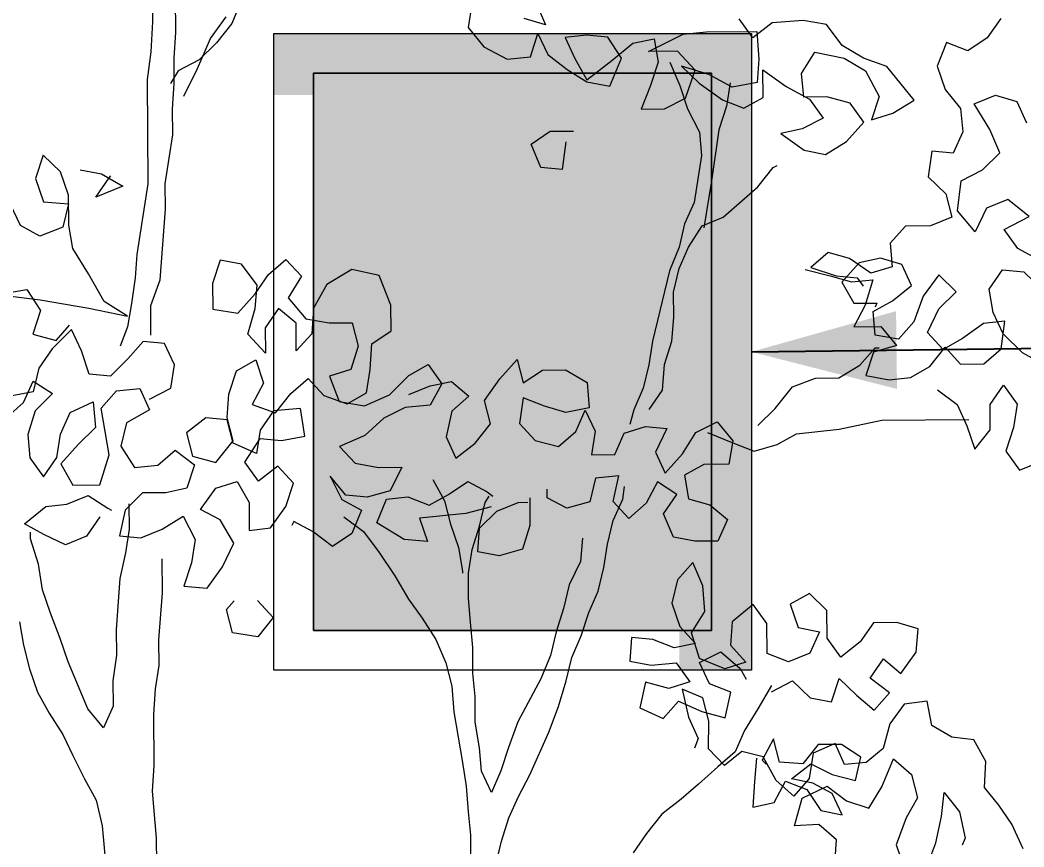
# Model space of a CAD drawing. Header units: millimetres. Extents: x 318905 to 439572, y -5133 to 105868.
# Drawn here: x 427316 to 428577, y 3988 to 5027 of the extents above; entities that cross this region are included whole.
import ezdxf

# ---------------------------------------------------------------- set-up
doc = ezdxf.new("R2010")
doc.units = ezdxf.units.MM
doc.header["$MEASUREMENT"] = 0
for name, color, linetype, lineweight in [('0_Stylo_No__98', 154, 'Continuous', 0), ('2D -  Dessin général_Stylo_No__1', 7, 'Continuous', 5), ('2D - Dessin général_Stylo_No__1', 7, 'Continuous', 5), ('INTI_Agencement_Stylo_No__101', 252, 'Continuous', 0), ('INTI_Etiquettes_Stylo_No__1', 7, 'Continuous', 5)]:
    doc.layers.add(name, color=color, linetype=linetype, lineweight=lineweight)
doc.layers.add('2D - Dessin général_Stylo_No__81', color=7, linetype='Continuous', lineweight=13, true_color=0x6a6a6a)
doc.styles.add('STYLE_GENERE_3', font='')
doc.styles.get('STYLE_GENERE_3').set_extended_font_data('Arial')
doc.dimstyles.new('STYLE_GENERE__1', dxfattribs={"dimtxt": 200, "dimasz": 142.5, "dimexe": 0.18, "dimexo": 500, "dimgap": 0.09, "dimtad": 0, "dimtih": 1, "dimtoh": 1, "dimlfac": 0.001, "dimzin": 0, "dimdsep": 46, "dimtxsty": 'STYLE_GENERE_3', "dimblk": 'ARROWHEAD_6', "dimblk1": 'ARROWHEAD_6', "dimblk2": 'ARROWHEAD_6', "dimcen": 0.09, "dimclrd": 154, "dimclre": 154, "dimclrt": 154, "dimazin": 0, "dimtfac": 1, "dimtdec": 4, "dimtmove": 0, "dimatfit": 3, "dimfxl": 0, "dimtolj": 1, "dimtzin": 0, "dimarcsym": 0})
doc.dimstyles.new('STYLE_GENERE__3', dxfattribs={"dimtxt": 0.18, "dimasz": 182.4, "dimexe": 0.18, "dimexo": 0.0625, "dimgap": 0.09, "dimtad": 0, "dimtih": 1, "dimtoh": 1, "dimdec": 4, "dimzin": 0, "dimdsep": 46, "dimcen": 0.09, "dimadec": 0, "dimazin": 0, "dimtfac": 1, "dimtdec": 4, "dimtmove": 0, "dimatfit": 3, "dimldrblk": 'ARROWHEAD_5', "dimfxl": 0, "dimtolj": 1, "dimtzin": 0, "dimarcsym": 0})

# ---------------------------------------------------------------- blocks, each defined once
blk = doc.blocks.new('arbre6[4]', base_point=(427385.8, -574.7))
at = {"layer": 'INTI_Agencement_Stylo_No__101', "linetype": 'Continuous'}
for p, q in [((427512, 5011.3), (427510, 5279)), ((427482.4, 5064.6), (427482.7, 5024.5)), ((427594.4, 5052.2), (427582.5, 5022.7)), ((427883.9, 5046.8), (427879.3, 5017.3)), ((427961.7, 5055.6), (427976.6, 5020.9)), ((427482.7, 5024.5), (427480.6, 4987)), ((427555.8, 5003.7), (427575.1, 5030.7)), ((427582.5, 5022.7), (427563.2, 4998.4)), ((427976.6, 5020.9), (427949.7, 5028.7)), ((428237, 5004.5), (428219.8, 5028.5)), ((428261.2, 5023.5), (428237, 5004.5)), ((428300.1, 5026.5), (428261.2, 5023.5)), ((428329.3, 5021.4), (428300.1, 5026.5)), ((428348.9, 4994.8), (428329.3, 5021.4)), ((428548.2, 5028.7), (428531.3, 5004.5)), ((427509.8, 4979.2), (427512, 5011.3)), ((427879.3, 5017.3), (427898.9, 4993.4)), ((427957.4, 4980.6), (427966.9, 5010.1)), ((427966.9, 5010.1), (427979.3, 4983.5)), ((428027.7, 5008), (428001, 5005.1)), ((428054.5, 5005.5), (428027.7, 5008)), ((428105.7, 4987.3), (428149.4, 5009.1)), ((428149.4, 5009.1), (428178.5, 5012)), ((428178.5, 5012), (428241.8, 5012.6)), ((428241.8, 5012.6), (428244.5, 4977.8)), ((427539.1, 4966.1), (427555.8, 5003.7)), ((427563.2, 4998.4), (427541.5, 4976.8)), ((427898.9, 4993.4), (427928.2, 4977.6)), ((428001, 5005.1), (428013.4, 4978.4)), ((428071.7, 4978.9), (428054.5, 5005.5)), ((428059.6, 4976.1), (428086.2, 4997.8)), ((428086.2, 4997.8), (428112.9, 5003.4)), ((428112.9, 5003.4), (428118, 4974)), ((428375.8, 4979), (428348.9, 4994.8)), ((428480.3, 4998.7), (428468.3, 4969.1)), ((428507.1, 4988.2), (428480.3, 4998.7)), ((428531.3, 5004.5), (428507.1, 4988.2)), ((427480.6, 4987), (427476, 4952.1)), ((427979.3, 4983.5), (428003.7, 4964.9)), ((428142.2, 4987.6), (428105.7, 4987.3)), ((428164.3, 4963.7), (428142.2, 4987.6)), ((428298.1, 4959.6), (428314.9, 4986.5)), ((428314.9, 4986.5), (428351.5, 4978.8)), ((427510.1, 4947.1), (427509.8, 4979.2)), ((427541.5, 4976.8), (427514.8, 4963.2)), ((427928.2, 4977.6), (427957.4, 4980.6)), ((428013.4, 4978.4), (428028.2, 4951.8)), ((428028.2, 4951.8), (428059.6, 4976.1)), ((428057.4, 4944), (428071.7, 4978.9)), ((428118, 4974), (428108.5, 4944.5)), ((428132.6, 4974.1), (428145, 4944.8)), ((428181.4, 4958.5), (428147.2, 4968.9)), ((428147.2, 4968.9), (428169.3, 4947.7)), ((428244.5, 4977.8), (428242.3, 4948.4)), ((428351.5, 4978.8), (428378.4, 4963)), ((428405.1, 4968.6), (428375.8, 4979)), ((428439.5, 4926.1), (428405.1, 4968.6)), ((428468.3, 4969.1), (428478.3, 4939.8)), ((427514.8, 4963.2), (427505.2, 4947)), ((427522.3, 4931.1), (427539.1, 4966.1)), ((428003.7, 4964.9), (428028.2, 4949.1)), ((428152.4, 4928.8), (428164.3, 4963.7)), ((428210.7, 4942.7), (428181.4, 4958.5)), ((428249.7, 4929.7), (428249.4, 4964.5)), ((428249.4, 4964.5), (428278.8, 4943.3)), ((428300.8, 4930.1), (428298.1, 4959.6)), ((428378.4, 4963), (428395.6, 4931)), ((427476, 4952.1), (427476.9, 4821)), ((427507.9, 4914.9), (427510.1, 4947.1)), ((428028.2, 4949.1), (428057.4, 4944)), ((428108.5, 4944.5), (428096.5, 4914.9)), ((428145, 4944.8), (428154.9, 4915.4)), ((428169.3, 4947.7), (428198.6, 4926.5)), ((428208.2, 4948), (428203.6, 4918.6)), ((428242.3, 4948.4), (428210.7, 4942.7)), ((428278.8, 4943.3), (428308.1, 4927.5)), ((428330, 4930.4), (428300.8, 4930.1)), ((428359.2, 4922.6), (428330, 4930.4)), ((428395.6, 4931), (428386.1, 4901.5)), ((428478.3, 4939.8), (428497.9, 4915.9)), ((428514.9, 4921.4), (428541.6, 4932.3)), ((428541.6, 4932.3), (428568.4, 4924.5)), ((428125.7, 4915.2), (428152.4, 4928.8)), ((428203.6, 4918.6), (428194, 4889)), ((428198.6, 4926.5), (428225.5, 4916.1)), ((428225.5, 4916.1), (428249.7, 4929.7)), ((428308.1, 4927.5), (428325.3, 4903.6)), ((428376.4, 4898.7), (428359.2, 4922.6)), ((428412.8, 4909.8), (428439.5, 4926.1)), ((428534.6, 4889.4), (428514.9, 4921.4)), ((428568.4, 4924.5), (428580.8, 4897.9)), ((427508.1, 4882.8), (427507.9, 4914.9)), ((428096.5, 4914.9), (428125.7, 4915.2)), ((428154.9, 4915.4), (428169.7, 4886.1)), ((428386.1, 4901.5), (428412.8, 4909.8)), ((428497.9, 4915.9), (428500.6, 4886.5)), ((428325.3, 4903.6), (428298.6, 4890)), ((428354.7, 4874.4), (428376.4, 4898.7)), ((427503.5, 4853.3), (427508.1, 4882.8)), ((427958.2, 4870.8), (427982.4, 4887.1)), ((427982.4, 4887.1), (428011.6, 4887.4)), ((428169.7, 4886.1), (428172.4, 4856.7)), ((428194, 4889), (428184.8, 4824.7)), ((428298.6, 4890), (428271.9, 4884.4)), ((428271.9, 4884.4), (428301.3, 4863.2)), ((428500.6, 4886.5), (428488.6, 4859.6)), ((428547, 4860.1), (428534.6, 4889.4)), ((427970.6, 4841.5), (427958.2, 4870.8)), ((428002, 4873.9), (427997.4, 4839.1)), ((428328.1, 4858.1), (428354.7, 4874.4)), ((427345.3, 4857.3), (427335.8, 4827.7)), ((427367.4, 4836.1), (427345.3, 4857.3)), ((428172.4, 4856.7), (428163.1, 4797.7)), ((428301.3, 4863.2), (428328.1, 4858.1)), ((428461.8, 4862), (428457.2, 4829.9)), ((428488.6, 4859.6), (428461.8, 4862)), ((428525.3, 4838.5), (428547, 4860.1)), ((427498.8, 4821.2), (427503.5, 4853.3)), ((428262.5, 4841.5), (428267.4, 4844.2)), ((427377.3, 4806.7), (427367.4, 4836.1)), ((427391.7, 4838.9), (427418.5, 4833.8)), ((427418.5, 4833.8), (427445.3, 4818)), ((427428.2, 4828.6), (427430.6, 4831.3)), ((427997.4, 4839.1), (427970.6, 4841.5)), ((428243.2, 4817.2), (428262.5, 4841.5)), ((428457.2, 4829.9), (428479.3, 4808.6)), ((428498.6, 4824.9), (428525.3, 4838.5)), ((427335.8, 4827.7), (427345.7, 4798.4)), ((427411.4, 4804.3), (427428.2, 4828.6)), ((427445.3, 4818), (427411.4, 4804.3)), ((427476.9, 4821), (427463, 4732.5)), ((427499.1, 4789.1), (427498.8, 4821.2)), ((428184.8, 4824.7), (428175.5, 4765.7)), ((428199.7, 4779.3), (428243.2, 4817.2)), ((428494, 4787.4), (428498.6, 4824.9)), ((427377.6, 4769.2), (427377.3, 4806.7)), ((428479.3, 4808.6), (428486.8, 4779.3)), ((427316.8, 4768.7), (427304.4, 4795.3)), ((427345.7, 4798.4), (427377.4, 4796)), ((427377.4, 4796), (427370.3, 4766.5)), ((428163.1, 4797.7), (428151.1, 4770.9)), ((428557.2, 4801.3), (428530.5, 4790.4)), ((428584.1, 4780.1), (428557.2, 4801.3)), ((427492.4, 4700.7), (427499.1, 4789.1)), ((428173.1, 4768.4), (428199.7, 4779.3)), ((428486.8, 4779.3), (428460.1, 4768.3)), ((428516.1, 4760.8), (428494, 4787.4)), ((428530.5, 4790.4), (428516.1, 4760.8)), ((428552.6, 4763.8), (428584.1, 4780.1)), ((427341.2, 4755.5), (427316.8, 4768.7)), ((427370.3, 4766.5), (427341.2, 4755.5)), ((427382.7, 4739.8), (427377.6, 4769.2)), ((428151.1, 4770.9), (428144.1, 4741.4)), ((428156.2, 4741.5), (428173.1, 4768.4)), ((428428.5, 4768), (428409.2, 4746.4)), ((428460.1, 4768.3), (428428.5, 4768)), ((428569.8, 4739.9), (428552.6, 4763.8)), ((428144.1, 4741.4), (428132.1, 4711.8)), ((428144.3, 4714.6), (428156.2, 4741.5)), ((428409.2, 4746.4), (428411.8, 4717)), ((427402.4, 4707.9), (427382.7, 4739.8)), ((427463, 4732.5), (427460.8, 4703.1)), ((428331.4, 4735), (428309.7, 4716.1)), ((428358.2, 4727.2), (428331.4, 4735)), ((428599.1, 4724.1), (428569.8, 4739.9)), ((427567.7, 4725.4), (427558.1, 4695.9)), ((427594.5, 4720.3), (427567.7, 4725.4)), ((427614.1, 4693.7), (427594.5, 4720.3)), ((427628.6, 4707.3), (427650.4, 4726.2)), ((427650.4, 4726.2), (427670, 4705)), ((428309.7, 4716.1), (428341.4, 4705.7)), ((428370.4, 4722), (428348.7, 4697.7)), ((428385.1, 4708.7), (428358.2, 4727.2)), ((428397.2, 4727.6), (428370.4, 4722)), ((428411.8, 4717), (428385.1, 4708.7)), ((428424, 4719.8), (428397.2, 4727.6)), ((428436.3, 4693.2), (428424, 4719.8)), ((427422.1, 4673.3), (427402.4, 4707.9)), ((427611.8, 4683), (427628.6, 4707.3)), ((427670, 4705), (427653.2, 4678)), ((427733.2, 4713.6), (427701.7, 4694.5)), ((427767.3, 4705.8), (427733.2, 4713.6)), ((427782.2, 4668.5), (427767.3, 4705.8)), ((428132.1, 4711.8), (428110.9, 4623.3)), ((428137.2, 4685.1), (428144.3, 4714.6)), ((428302.4, 4713.4), (428334.1, 4705.6)), ((428334.1, 4705.6), (428360.9, 4697.8)), ((428341.4, 4705.7), (428368.1, 4703.2)), ((428470.3, 4706.8), (428451, 4679.9)), ((428492.3, 4685.6), (428470.3, 4706.8)), ((428533.7, 4688.7), (428550.5, 4712.9)), ((428550.5, 4712.9), (428577.3, 4710.5)), ((428577.3, 4710.5), (428601.8, 4686.6)), ((427460.8, 4703.1), (427456.2, 4670.9)), ((427480.5, 4668.4), (427492.4, 4700.7)), ((427558.1, 4695.9), (427558.4, 4663.8)), ((427611.9, 4664.3), (427614.1, 4693.7)), ((427701.7, 4694.5), (427684.9, 4664.9)), ((428348.7, 4697.7), (428363.5, 4671.1)), ((428360.9, 4697.8), (428387.6, 4700.7)), ((428368.1, 4703.2), (428375.5, 4692.6)), ((428387.6, 4700.7), (428378.1, 4668.5)), ((428412.2, 4674.2), (428436.3, 4693.2)), ((427283.4, 4682.7), (427341.8, 4675.2)), ((427293.1, 4682.8), (427324.7, 4688.4)), ((427324.7, 4688.4), (427341.9, 4661.8)), ((427590, 4658.7), (427611.8, 4683)), ((428137.4, 4653), (428137.2, 4685.1)), ((428451, 4679.9), (428439.1, 4647.7)), ((428470.6, 4664), (428492.3, 4685.6)), ((428538.8, 4659.3), (428533.7, 4688.7)), ((427341.8, 4675.2), (427402.7, 4665.1)), ((427451.4, 4654.8), (427422.1, 4673.3)), ((427456.2, 4670.9), (427451.5, 4641.4)), ((427480.8, 4631), (427480.5, 4668.4)), ((427653.2, 4678), (427675.2, 4651.5)), ((427782.4, 4636.4), (427782.2, 4668.5)), ((428363.5, 4671.1), (428392.7, 4671.3)), ((428378.1, 4668.5), (428363.7, 4641.6)), ((428387.9, 4660.6), (428412.2, 4674.2)), ((428392.7, 4671.3), (428390.3, 4666)), ((427341.9, 4661.8), (427332.4, 4632.3)), ((427402.7, 4665.1), (427451.4, 4654.8)), ((427558.4, 4663.8), (427590, 4658.7)), ((427602.4, 4632.1), (427611.9, 4664.3)), ((427641.1, 4664.5), (427624.2, 4640.3)), ((427663.1, 4646), (427641.1, 4664.5)), ((427684.9, 4664.9), (427682.7, 4632.8)), ((428135.2, 4623.5), (428137.4, 4653)), ((428390.6, 4631.2), (428387.9, 4660.6)), ((428456.2, 4634.4), (428470.6, 4664)), ((428551.1, 4632.6), (428538.8, 4659.3)), ((427361.6, 4624.5), (427378.5, 4643.4)), ((427451.5, 4641.4), (427442, 4617.2)), ((427624.2, 4640.3), (427624.5, 4608.2)), ((427663.4, 4611.2), (427663.1, 4646)), ((427675.2, 4651.5), (427704.5, 4646.4)), ((427704.5, 4646.4), (427733.7, 4646.6)), ((427733.7, 4646.6), (427741.2, 4617.3)), ((428363.7, 4641.6), (428397.8, 4641.9)), ((428397.8, 4641.9), (428417.4, 4618)), ((428439.1, 4647.7), (428419.8, 4626.1)), ((428526.7, 4645.8), (428500.1, 4626.8)), ((428553.4, 4648.7), (428526.7, 4645.8)), ((428548.8, 4613.9), (428553.4, 4648.7)), ((427332.4, 4632.3), (427361.6, 4624.5)), ((427381, 4638.1), (427356.9, 4613.8)), ((427393.4, 4611.4), (427381, 4638.1)), ((427624.5, 4608.2), (427602.4, 4632.1)), ((427682.7, 4632.8), (427663.4, 4611.2)), ((427758.2, 4620.1), (427782.4, 4636.4)), ((428419.8, 4626.1), (428390.6, 4631.2)), ((428475.9, 4613.2), (428456.2, 4634.4)), ((428575.6, 4608.8), (428551.1, 4632.6)), ((427471.1, 4622.9), (427451.8, 4601.3)), ((427497.9, 4620.4), (427471.1, 4622.9)), ((427510.3, 4593.8), (427497.9, 4620.4)), ((427741.2, 4617.3), (427731.7, 4587.7)), ((427756, 4588), (427758.2, 4620.1)), ((428110.9, 4623.3), (428106.2, 4593.8)), ((428125.7, 4594), (428135.2, 4623.5)), ((428371.4, 4593.5), (428390.7, 4615.1)), ((428417.4, 4618), (428388.3, 4609.7)), ((428390.7, 4615.1), (428395.6, 4615.2)), ((428459, 4591.6), (428478.3, 4615.9)), ((428500.1, 4626.8), (428475.9, 4613.2)), ((428478.3, 4615.9), (428497.9, 4594.7)), ((427356.9, 4613.8), (427340, 4589.6)), ((427403.3, 4582.1), (427393.4, 4611.4)), ((428388.3, 4609.7), (428378.8, 4580.2)), ((428527.1, 4594.9), (428548.8, 4613.9)), ((428600, 4595.6), (428575.6, 4608.8)), ((427451.8, 4601.3), (427430.1, 4579.7)), ((427505.6, 4564.3), (427510.3, 4593.8)), ((427588.2, 4586.4), (427612.4, 4600)), ((427612.4, 4600), (427622.3, 4570.7)), ((427804.7, 4580.4), (427828.9, 4594)), ((427828.9, 4594), (427846.1, 4570)), ((427919.1, 4576.1), (427940.8, 4600.3)), ((427940.8, 4600.3), (427948.3, 4571)), ((428106.2, 4593.8), (428099.2, 4564.3)), ((428123.5, 4561.8), (428125.7, 4594)), ((428344.8, 4577.2), (428371.4, 4593.5)), ((428434.8, 4578), (428459, 4591.6)), ((428497.9, 4594.7), (428527.1, 4594.9)), ((427340, 4589.6), (427332.9, 4560)), ((427430.1, 4579.7), (427403.3, 4582.1)), ((427578.6, 4556.9), (427588.2, 4586.4)), ((427731.7, 4587.7), (427705, 4579.5)), ((427705, 4579.5), (427717.4, 4547.5)), ((427751.4, 4558.5), (427756, 4588)), ((427780.6, 4556.1), (427804.7, 4580.4)), ((427948.3, 4571), (427972.5, 4587.2)), ((427972.5, 4587.2), (428001.7, 4587.5)), ((428001.7, 4587.5), (428028.6, 4571.7)), ((428315.6, 4577), (428344.8, 4577.2)), ((428378.8, 4580.2), (428408, 4575.1)), ((428408, 4575.1), (428434.8, 4578)), ((427320.9, 4546.6), (427332.8, 4573.4)), ((427332.8, 4573.4), (427357.3, 4557.6)), ((427622.3, 4570.7), (427607.9, 4543.8)), ((427656.5, 4557.6), (427678.2, 4576.6)), ((427678.2, 4576.6), (427697.9, 4555.3)), ((427804.9, 4556.3), (427831.6, 4567.2)), ((427831.6, 4567.2), (427858.3, 4572.8)), ((427846.1, 4570), (427831.7, 4543.1)), ((427858.3, 4572.8), (427880.3, 4554.3)), ((427899.8, 4549.1), (427919.1, 4576.1)), ((428028.6, 4571.7), (428031.2, 4539.6)), ((428264.8, 4539), (428286.5, 4566)), ((428286.5, 4566), (428315.6, 4577)), ((428534.8, 4544.1), (428551.6, 4568.4)), ((428551.6, 4568.4), (428568.8, 4544.5)), ((427332.9, 4560), (427303.8, 4554.4)), ((427357.3, 4557.6), (427335.5, 4536)), ((427418.2, 4539.4), (427437.5, 4561)), ((427437.5, 4561), (427466.7, 4563.9)), ((427466.7, 4563.9), (427479.1, 4537.3)), ((427479, 4550.7), (427505.6, 4564.3)), ((427576.4, 4527.4), (427578.6, 4556.9)), ((427637.2, 4533.4), (427656.5, 4557.6)), ((427697.9, 4555.3), (427727.1, 4544.9)), ((427727.1, 4544.9), (427751.4, 4558.5)), ((427749, 4542.4), (427780.6, 4556.1)), ((427880.3, 4554.3), (427858.6, 4535.4)), ((427948.4, 4552.2), (427943.8, 4520.1)), ((427975.3, 4541.8), (427948.4, 4552.2)), ((428099.2, 4564.3), (428087.2, 4537.4)), ((428106.7, 4537.6), (428123.5, 4561.8)), ((428468.9, 4562.3), (428493.4, 4543.8)), ((427296.7, 4524.9), (427320.9, 4546.6)), ((427379.3, 4533.7), (427408.4, 4547.3)), ((427408.4, 4547.3), (427411.1, 4515.2)), ((427428.4, 4480.6), (427418.2, 4539.4)), ((427607.9, 4543.8), (427637.2, 4533.4)), ((427717.4, 4547.5), (427749, 4542.4)), ((427800.1, 4540.2), (427773.5, 4526.6)), ((427831.7, 4543.1), (427800.1, 4540.2)), ((427907.3, 4519.7), (427899.8, 4549.1)), ((428002.1, 4534), (427975.3, 4541.8)), ((428031.2, 4539.6), (428002.1, 4534)), ((428493.4, 4543.8), (428505.8, 4517.1)), ((428535, 4512), (428534.8, 4544.1)), ((428568.8, 4544.5), (428564.2, 4515)), ((427335.5, 4536), (427326, 4506.4)), ((427367.4, 4506.8), (427379.3, 4533.7)), ((427479.1, 4537.3), (427450, 4521)), ((427549.7, 4527.2), (427525.5, 4508.3)), ((427576.5, 4524.8), (427549.7, 4527.2)), ((427584, 4498.1), (427576.4, 4527.4)), ((427634.8, 4536), (427617.9, 4511.8)), ((427668.8, 4539), (427634.8, 4536)), ((427673.9, 4504.2), (427668.8, 4539)), ((427858.6, 4535.4), (427851.5, 4503.2)), ((428014.4, 4510), (428026.4, 4536.9)), ((428026.4, 4536.9), (428038.8, 4510.2)), ((428087.2, 4537.4), (428082.5, 4518.6)), ((428243, 4517.4), (428264.8, 4539)), ((427411.1, 4515.2), (427389.4, 4493.6)), ((427450, 4521), (427442.9, 4491.4)), ((427584, 4495.4), (427576.5, 4524.8)), ((427773.5, 4526.6), (427749.3, 4504.9)), ((427888, 4495.5), (427907.3, 4519.7)), ((427943.8, 4520.1), (427963.4, 4498.8)), ((428075.3, 4507.9), (428102, 4516.1)), ((428102, 4516.1), (428128.7, 4513.7)), ((428165.3, 4508.7), (428191.9, 4522.3)), ((428191.9, 4522.3), (428211.6, 4498.4)), ((428345.2, 4513), (428398.7, 4524.2)), ((428398.7, 4524.2), (428508.1, 4525.2)), ((428505.8, 4517.1), (428515.7, 4487.8)), ((428564.2, 4515), (428554.7, 4485.4)), ((427326, 4506.4), (427328.7, 4477)), ((427362.7, 4477.3), (427367.4, 4506.8)), ((427525.5, 4508.3), (427533, 4478.9)), ((427617.9, 4511.8), (427613.3, 4482.3)), ((427644.8, 4498.6), (427673.9, 4504.2)), ((427749.3, 4504.9), (427717.8, 4491.3)), ((427851.5, 4503.2), (427863.9, 4476.5)), ((427992.7, 4491.1), (428014.4, 4510)), ((428038.8, 4510.2), (428034.1, 4480.7)), ((428063.3, 4481), (428075.3, 4507.9)), ((428128.7, 4513.7), (428114.4, 4484.1)), ((428148.4, 4481.8), (428165.3, 4508.7)), ((428179.9, 4508.8), (428211.6, 4495.7)), ((428267.5, 4493.6), (428291.8, 4507.2)), ((428291.8, 4507.2), (428345.2, 4513)), ((428515.7, 4487.8), (428535, 4512)), ((427389.4, 4493.6), (427367.7, 4469.4)), ((427442.9, 4491.4), (427460.1, 4464.8)), ((427562.3, 4471.1), (427584, 4498.1)), ((427613.3, 4482.3), (427584, 4495.4)), ((427598.7, 4471.4), (427618, 4501.1)), ((427618, 4501.1), (427644.8, 4498.6)), ((427717.8, 4491.3), (427737.4, 4470)), ((427863.9, 4476.5), (427888, 4495.5)), ((427963.4, 4498.8), (427992.7, 4491.1)), ((428211.6, 4498.4), (428206.9, 4468.9)), ((428211.6, 4495.7), (428238.4, 4485.3)), ((428238.4, 4485.3), (428267.5, 4493.6)), ((427328.7, 4477), (427345.9, 4453.1)), ((427345.9, 4453.1), (427362.7, 4477.3)), ((427416.5, 4443), (427428.4, 4480.6)), ((427489.3, 4467.8), (427511.1, 4486.7)), ((427511.1, 4486.7), (427535.5, 4468.2)), ((427533, 4478.9), (427562.3, 4471.1)), ((428034.1, 4480.7), (428063.3, 4481)), ((428114.4, 4484.1), (428126.7, 4457.5)), ((428126.7, 4457.5), (428148.4, 4481.8)), ((428554.7, 4485.4), (428571.9, 4461.5)), ((427367.7, 4469.4), (427382.5, 4442.7)), ((427460.1, 4464.8), (427489.3, 4467.8)), ((427535.5, 4468.2), (427526, 4438.7)), ((427616, 4447.5), (427598.7, 4471.4)), ((427640.1, 4466.5), (427616, 4447.5)), ((427659.8, 4445.2), (427640.1, 4466.5)), ((427737.4, 4470), (427766.6, 4464.9)), ((427766.6, 4464.9), (427795.8, 4465.2)), ((427795.8, 4465.2), (427781.5, 4435.6)), ((428175.3, 4468.6), (428151.1, 4455)), ((428206.9, 4468.9), (428175.3, 4468.6)), ((428571.9, 4461.5), (428598.5, 4472.5)), ((427725.6, 4429.8), (427705.9, 4453.7)), ((427705.9, 4453.7), (427720.7, 4424.4)), ((428039.2, 4451.3), (428032.1, 4421.8)), ((428068.4, 4454.3), (428039.2, 4451.3)), ((428061.3, 4422.1), (428068.4, 4454.3)), ((428151.1, 4455), (428156.2, 4425.6)), ((427382.5, 4442.7), (427416.5, 4443)), ((427526, 4438.7), (427499.3, 4433.1)), ((427543.2, 4412.1), (427562.5, 4439)), ((427562.5, 4439), (427589.2, 4447.3)), ((427589.2, 4447.3), (427604, 4420.6)), ((427650.2, 4415.7), (427659.8, 4445.2)), ((427834.9, 4449.5), (427849.7, 4422.9)), ((427854.5, 4430.9), (427878.7, 4447.2)), ((427878.7, 4447.2), (427903.1, 4434)), ((428073.5, 4424.9), (428075.8, 4441)), ((428117.1, 4446.7), (428102.7, 4419.8)), ((428141.5, 4430.8), (428117.1, 4446.7)), ((427375.3, 4418.6), (427402, 4429.5)), ((427402, 4429.5), (427426.5, 4413.7)), ((427470.1, 4432.8), (427448.4, 4411.2)), ((427499.3, 4433.1), (427470.1, 4432.8)), ((427752.3, 4427.3), (427725.6, 4429.8)), ((427781.5, 4435.6), (427752.3, 4427.3)), ((427776.7, 4424.9), (427803.4, 4427.8)), ((427803.4, 4427.8), (427830.2, 4417.3)), ((427830.2, 4417.3), (427854.5, 4430.9)), ((427900.8, 4420.6), (427905.6, 4428.7)), ((427903.1, 4434), (427910.4, 4428.8)), ((427956.7, 4426.5), (427956.9, 4391.7)), ((427978.6, 4426.7), (427978.5, 4437.4)), ((428003, 4413.5), (427978.6, 4426.7)), ((428124.7, 4406.6), (428141.5, 4430.8)), ((427322, 4394), (427348.6, 4415.6)), ((427348.6, 4415.6), (427375.3, 4418.6)), ((427426.5, 4413.7), (427431.3, 4411)), ((427453.2, 4419.3), (427453.4, 4387.1)), ((427604, 4420.6), (427604.3, 4385.8)), ((427631, 4388.8), (427650.2, 4415.7)), ((427720.7, 4424.4), (427745.2, 4411.2)), ((427764.7, 4395.3), (427776.7, 4424.9)), ((427849.7, 4422.9), (427857.2, 4393.5)), ((427908.1, 4415.4), (427876.5, 4407)), ((427893.7, 4391.1), (427900.8, 4420.6)), ((427915.4, 4410.1), (427942.1, 4421)), ((427942.1, 4421), (427954.3, 4421.1)), ((428032.1, 4421.8), (428003, 4413.5)), ((428080.9, 4400.9), (428061.3, 4422.1)), ((428061.5, 4398), (428073.5, 4424.9)), ((428102.7, 4419.8), (428080.9, 4400.9)), ((428156.2, 4425.6), (428183, 4417.8)), ((428183, 4417.8), (428205, 4399.3)), ((427416.8, 4402.9), (427400, 4378.6)), ((427448.4, 4411.2), (427441.3, 4379)), ((427494.8, 4387.5), (427521.4, 4403.8)), ((427521.4, 4403.8), (427536.2, 4374.5)), ((427567.7, 4398.9), (427543.2, 4412.1)), ((427723.3, 4403), (427747.8, 4384.5)), ((427745.2, 4411.2), (427733.2, 4381.7)), ((427876.5, 4407), (427818.2, 4401.2)), ((427818.2, 4401.2), (427828.2, 4371.8)), ((427893.7, 4388.5), (427915.4, 4410.1)), ((428137.1, 4377.3), (428124.7, 4406.6)), ((427346.4, 4380.8), (427322, 4394)), ((427584.9, 4369.6), (427567.7, 4398.9)), ((427604.3, 4385.8), (427631, 4388.8)), ((427660.1, 4397), (427657.7, 4391.7)), ((427684.5, 4383.9), (427660.1, 4397)), ((427798.9, 4374.2), (427764.7, 4395.3)), ((427857.2, 4393.5), (427867.1, 4364.1)), ((427884.2, 4361.6), (427893.7, 4391.1)), ((427891.5, 4359), (427893.7, 4388.5)), ((427956.9, 4391.7), (427947.4, 4362.2)), ((428054.4, 4368.5), (428061.5, 4398)), ((428205, 4399.3), (428193, 4372.4)), ((427329.4, 4375.3), (427329.4, 4383.4)), ((427373.3, 4367.7), (427346.4, 4380.8)), ((427400, 4378.6), (427373.3, 4367.7)), ((427441.3, 4379), (427468.1, 4376.6)), ((427453.4, 4387.1), (427448.8, 4357.7)), ((427468.1, 4376.6), (427494.8, 4387.5)), ((427709, 4365.4), (427684.5, 4383.9)), ((427733.2, 4381.7), (427709, 4365.4)), ((427747.8, 4384.5), (427767.4, 4357.9)), ((428022.7, 4376.2), (428020.5, 4346.8)), ((428163.9, 4372.2), (428137.1, 4377.3)), ((427339.4, 4343.3), (427329.4, 4375.3)), ((427536.2, 4374.5), (427531.6, 4345)), ((427570.5, 4340), (427584.9, 4369.6)), ((427828.2, 4371.8), (427798.9, 4374.2)), ((427867.1, 4364.1), (427872.2, 4334.7)), ((428049.8, 4339), (428054.4, 4368.5)), ((428193, 4372.4), (428163.9, 4372.2)), ((427448.8, 4357.7), (427441.7, 4325.5)), ((427767.4, 4357.9), (427787.1, 4328.6)), ((427879.5, 4332.1), (427884.2, 4361.6)), ((427918.3, 4353.9), (427891.5, 4359)), ((427947.4, 4362.2), (427918.3, 4353.9)), ((427344.5, 4311.2), (427339.4, 4343.3)), ((427495.4, 4307.2), (427495.1, 4350.1)), ((427531.6, 4345), (427522.1, 4315.5)), ((427551.3, 4313.1), (427570.5, 4340)), ((428020.5, 4346.8), (428006.1, 4317.2)), ((428042.7, 4309.5), (428049.8, 4339)), ((428161.6, 4345.4), (428142.3, 4323.8)), ((428174, 4316), (428161.6, 4345.4)), ((427441.7, 4325.5), (427437.3, 4261.2)), ((427787.1, 4328.6), (427804.4, 4299.3)), ((427872.2, 4334.7), (427872.2, 4332.1)), ((427879.8, 4300), (427879.5, 4332.1)), ((427522.1, 4315.5), (427551.3, 4313.1)), ((428006.1, 4317.2), (427999.1, 4287.7)), ((428142.3, 4323.8), (428135.2, 4294.3)), ((428176.7, 4283.9), (428174, 4316)), ((427354.5, 4281.9), (427344.5, 4311.2)), ((427490.9, 4248.3), (427495.4, 4307.2)), ((427882.4, 4270.6), (427879.8, 4300)), ((428030.7, 4282.6), (428042.7, 4309.5)), ((428307.9, 4306.5), (428283.6, 4292.9)), ((428329.9, 4285.3), (428307.9, 4306.5)), ((427575.8, 4286.5), (427585.5, 4297.3)), ((427614.6, 4297.6), (427634.3, 4276.4)), ((427804.4, 4299.3), (427821.6, 4275.4)), ((427999.1, 4287.7), (427989.6, 4258.2)), ((428135.2, 4294.3), (428145.2, 4264.9)), ((428237.4, 4292.5), (428210.8, 4270.9)), ((428254.6, 4268.6), (428237.4, 4292.5)), ((428283.6, 4292.9), (428293.6, 4263.6)), ((427366.9, 4249.9), (427354.5, 4281.9)), ((427583.3, 4257.2), (427575.8, 4286.5)), ((427634.3, 4276.4), (427615, 4252.1)), ((427821.6, 4275.4), (427838.8, 4248.8)), ((428021.2, 4253.1), (428030.7, 4282.6)), ((428159.8, 4257), (428176.7, 4283.9)), ((428330.2, 4250.5), (428329.9, 4285.3)), ((427315.6, 4270.8), (427320.7, 4241.4)), ((427885.1, 4238.5), (427882.4, 4270.6)), ((428145.2, 4264.9), (428164.8, 4243.7)), ((428210.8, 4270.9), (428208.6, 4241.4)), ((428254.9, 4231.1), (428254.6, 4268.6)), ((428293.6, 4263.6), (428320.4, 4258.5)), ((428388.4, 4269.8), (428371.6, 4245.6)), ((428417.6, 4270.1), (428388.4, 4269.8)), ((428444.4, 4262.3), (428417.6, 4270.1)), ((428442.2, 4232.8), (428444.4, 4262.3)), ((427376.8, 4220.5), (427366.9, 4249.9)), ((427437.3, 4261.2), (427437.6, 4229.1)), ((427615, 4252.1), (427583.3, 4257.2)), ((427989.6, 4258.2), (427982.5, 4228.7)), ((428009.3, 4226.2), (428021.2, 4253.1)), ((428084.5, 4251), (428082.3, 4221.5)), ((428111.3, 4248.6), (428084.5, 4251)), ((428169.8, 4225), (428159.8, 4257)), ((428320.4, 4258.5), (428308.4, 4231.6)), ((428347.4, 4226.6), (428330.2, 4250.5)), ((427320.7, 4241.4), (427328.2, 4212)), ((427491.2, 4216.2), (427490.9, 4248.3)), ((427838.8, 4248.8), (427851.2, 4219.4)), ((427885.3, 4206.4), (427885.1, 4238.5)), ((428138.1, 4238.1), (428111.3, 4248.6)), ((428164.8, 4243.7), (428138.1, 4238.1)), ((428208.6, 4241.4), (428228.2, 4220.2)), ((428371.6, 4245.6), (428347.4, 4226.6)), ((427437.6, 4229.1), (427433, 4196.9)), ((427982.5, 4228.7), (427970.5, 4199.1)), ((428002.2, 4196.7), (428009.3, 4226.2)), ((428201.5, 4211.9), (428169.8, 4225)), ((428169.9, 4219.6), (428196.5, 4233.3)), ((428196.5, 4233.3), (428221, 4212.1)), ((428281.7, 4220.7), (428254.9, 4231.1)), ((428308.4, 4231.6), (428281.7, 4220.7)), ((428384.1, 4200.2), (428400.9, 4224.4)), ((428400.9, 4224.4), (428422.9, 4205.9)), ((428422.9, 4205.9), (428442.2, 4232.8)), ((427328.2, 4212), (427338.2, 4182.7)), ((427401.6, 4161.8), (427376.8, 4220.5)), ((427486.5, 4186.7), (427491.2, 4216.2)), ((427851.2, 4219.4), (427858.7, 4190.1)), ((428082.3, 4221.5), (428109.1, 4216.4)), ((428109.1, 4216.4), (428140.7, 4219.4)), ((428140.7, 4219.4), (428157.9, 4195.4)), ((428182.2, 4193), (428169.9, 4219.6)), ((428228.2, 4220.2), (428201.5, 4211.9)), ((428221, 4212.1), (428228.4, 4198.8)), ((427888, 4176.9), (427885.3, 4206.4)), ((427970.5, 4199.1), (427941.7, 4145.3)), ((428335.6, 4170.3), (428345.2, 4199.8)), ((428345.2, 4199.8), (428367.2, 4178.6)), ((428408.5, 4181.7), (428384.1, 4200.2)), ((427433, 4196.9), (427433.2, 4164.8)), ((427484.4, 4154.6), (427486.5, 4186.7)), ((427858.7, 4190.1), (427861.4, 4158)), ((427992.7, 4164.5), (428002.2, 4196.7)), ((428101.9, 4194.9), (428094.9, 4162.8)), ((428131.2, 4187.2), (428101.9, 4194.9)), ((428157.9, 4195.4), (428131.2, 4187.2)), ((428209.1, 4182.5), (428182.2, 4193)), ((428260.1, 4191), (428243.3, 4161.4)), ((428260.1, 4183), (428286.8, 4196.6)), ((428286.8, 4196.6), (428308.8, 4175.4)), ((427338.2, 4182.7), (427353, 4156)), ((427888.2, 4144.8), (427888, 4176.9)), ((428173.9, 4175.5), (428148, 4186.3)), ((428148, 4186.3), (428156.2, 4151)), ((428181.7, 4146.2), (428173.9, 4175.5)), ((428202, 4150.3), (428209.1, 4182.5)), ((428308.8, 4175.4), (428335.6, 4170.3)), ((428367.2, 4178.6), (428389.2, 4160.1)), ((428389.2, 4160.1), (428408.5, 4181.7)), ((427421.2, 4137.9), (427401.6, 4161.8)), ((427433.2, 4164.8), (427421.2, 4137.9)), ((427980.8, 4132.3), (427992.7, 4164.5)), ((428094.9, 4162.8), (428124.2, 4149.6)), ((428124.2, 4149.6), (428143.5, 4171.2)), ((428143.5, 4171.2), (428172.7, 4158.1)), ((428243.3, 4161.4), (428226.4, 4134.5)), ((428426.8, 4167.3), (428409.1, 4142.8)), ((428456, 4171.3), (428426.8, 4167.3)), ((428461.7, 4140.6), (428456, 4171.3)), ((427353, 4156), (427370.2, 4129.4)), ((427484.8, 4090.3), (427484.4, 4154.6)), ((427861.4, 4158), (427866.5, 4125.9)), ((428156.2, 4151), (428168.1, 4124.5)), ((428172.7, 4158.1), (428202, 4150.3)), ((427893.3, 4112.8), (427888.2, 4144.8)), ((427941.7, 4145.3), (427929.8, 4113.1)), ((428181.2, 4111.3), (428181.7, 4146.2)), ((428409.1, 4142.8), (428400.6, 4111.9)), ((428486.9, 4126.2), (428461.7, 4140.6)), ((427370.2, 4129.4), (427382.6, 4102.8)), ((427866.5, 4125.9), (427871.6, 4096.5)), ((427956.8, 4078.5), (427980.8, 4132.3)), ((428168.1, 4124.5), (428163.7, 4112.1)), ((428226.4, 4134.5), (428214.5, 4107.6)), ((428263, 4124.1), (428248.6, 4097.2)), ((428270.5, 4094.8), (428263, 4124.1)), ((428514.4, 4122.8), (428486.9, 4126.2)), ((427896, 4083.3), (427893.3, 4112.8)), ((427929.8, 4113.1), (427920.3, 4083.6)), ((428201.4, 4090.4), (428181.2, 4111.3)), ((428319, 4116.6), (428299.7, 4092.3)), ((428340.1, 4118.1), (428312.7, 4105.9)), ((428348.2, 4116.9), (428319, 4116.6)), ((428352, 4091.6), (428340.1, 4118.1)), ((428372.6, 4101), (428348.2, 4116.9)), ((428400.6, 4111.9), (428379.1, 4094.2)), ((428529.7, 4095.4), (428514.4, 4122.8)), ((427382.6, 4102.8), (427397.4, 4073.5)), ((428214.5, 4107.6), (428192.7, 4088.7)), ((428222.9, 4108.1), (428201.4, 4090.4)), ((428249.7, 4101.1), (428222.9, 4108.1)), ((428241.3, 4099.8), (428239.1, 4070.4)), ((428266.2, 4071.4), (428249.7, 4101.1)), ((428312.7, 4105.9), (428307.5, 4074.2)), ((428365.6, 4071.5), (428372.6, 4101)), ((428399, 4063.7), (428413.7, 4098.7)), ((428413.7, 4098.7), (428436, 4079.2)), ((427482.6, 4058.2), (427484.8, 4090.3)), ((427871.6, 4096.5), (427876.7, 4064.4)), ((428192.7, 4088.7), (428168.6, 4067.1)), ((428248.6, 4097.2), (428253.5, 4091.9)), ((428299.7, 4092.3), (428270.5, 4094.8)), ((428285.3, 4073.5), (428309.5, 4092.4)), ((428309.5, 4092.4), (428336.3, 4079.3)), ((428379.1, 4094.2), (428352, 4091.6)), ((428527.9, 4062.8), (428529.7, 4095.4)), ((427397.4, 4073.5), (427412.2, 4046.8)), ((427908.4, 4056.7), (427896, 4083.3)), ((427920.3, 4083.6), (427908.4, 4056.7)), ((427942.4, 4051.6), (427956.8, 4078.5)), ((428312.1, 4068.4), (428285.3, 4073.5)), ((428307.5, 4074.2), (428288.5, 4051.9)), ((428336.3, 4079.3), (428365.6, 4071.5)), ((428436, 4079.2), (428443.7, 4050)), ((427876.7, 4064.4), (427879.3, 4032.3)), ((428168.6, 4067.1), (428146.8, 4048.1)), ((428239.1, 4070.4), (428236.9, 4038.2)), ((428263.6, 4043.8), (428278, 4070.7)), ((428288.5, 4051.9), (428266.2, 4071.4)), ((428278, 4070.7), (428304.8, 4060.3)), ((428298.6, 4049.3), (428330.1, 4064.3)), ((428304.8, 4060.3), (428322.1, 4033.7)), ((428336.5, 4055.2), (428312.1, 4068.4)), ((428330.1, 4064.3), (428354.5, 4046.2)), ((428382.5, 4036.9), (428399, 4063.7)), ((428546, 4040.5), (428527.9, 4062.8)), ((427487.9, 3999.3), (427482.6, 4058.2)), ((427930.5, 4024.8), (427942.4, 4051.6)), ((428146.8, 4048.1), (428122.6, 4029.2)), ((428289.3, 4014.7), (428298.6, 4049.3)), ((428348.9, 4028.5), (428336.5, 4055.2)), ((428443.7, 4050), (428429.4, 4024.5)), ((428474, 4026.4), (428477.1, 4056.7)), ((428477.1, 4056.7), (428496.5, 4032.2)), ((427412.2, 4046.8), (427419.7, 4014.8)), ((428236.9, 4038.2), (428263.6, 4043.8)), ((428354.5, 4046.2), (428382.5, 4036.9)), ((428562.1, 4016.8), (428546, 4040.5)), ((427879.3, 4032.3), (427882, 4002.9)), ((427921, 3995.2), (427930.5, 4024.8)), ((428122.6, 4029.2), (428103.3, 4004.9)), ((428322.1, 4033.7), (428348.9, 4028.5)), ((428429.4, 4024.5), (428416.7, 3990.9)), ((428466.8, 3993.3), (428474, 4026.4)), ((428496.5, 4032.2), (428503.4, 3999.2)), ((427419.7, 4014.8), (427425, 3955.9)), ((428319.7, 4016.5), (428289.3, 4014.7)), ((428342, 3997), (428319.7, 4016.5)), ((428576.6, 3985.8), (428562.1, 4016.8)), ((427488.2, 3967.2), (427487.9, 3999.3)), ((427882, 4002.9), (427882.8, 3901.2)), ((428103.3, 4004.9), (428086.5, 3980.7)), ((428503.4, 3999.2), (428499.8, 3990.4)), ((427913.9, 3965.7), (427921, 3995.2)), ((428339.4, 3960.7), (428342, 3997)), ((428416.7, 3990.9), (428426.6, 3963)), ((428454.2, 3959.6), (428466.8, 3993.3))]:
    blk.add_line(p, q, dxfattribs=at)
blk = doc.blocks.new('*D139')
at = {"layer": '0_Stylo_No__98', "linetype": 'Continuous'}
for p, q in [((421926.9, 7634.3), (421926.9, 7746.8)), ((422001.9, 7559.3), (421851.9, 7709.3)), ((422426.9, 7634.3), (421786.2, 7634.3)), ((421926.9, 3655.7), (421926.9, 7634.3)), ((421926.9, -597.5), (421926.9, 3381.1)), ((421851.9, -522.5), (422001.9, -672.5)), ((422426.9, -597.5), (421786.2, -597.5)), ((421926.9, -710), (421926.9, -597.5))]:
    blk.add_line(p, q, dxfattribs=at)
at = {"layer": '0_Stylo_No__98', "insert": (421659.9, 3418.4), "char_height": 200, "attachment_point": 7, "style": 'STYLE_GENERE_3'}
blk.add_mtext('\\A1;{\\pql;\\fArial|b0|i0|c0|p34;8,23}', dxfattribs=at)
blk = doc.blocks.new('ARROWHEAD_6')
at = {"color": 0, "linetype": 'Continuous', "lineweight": 0}
for p, q in [((-0.5, -0.5), (0.5, 0.5)), ((0, 0), (-1, 0))]:
    blk.add_line(p, q, dxfattribs=at)
blk = doc.blocks.new('ARROWHEAD_5')
at = {"linetype": 'Continuous', "lineweight": 0}
blk.add_hatch(color=0, dxfattribs=at).paths.add_polyline_path([(-1, 0.2679), (0, 0), (-1, -0.2679)])
at = {"color": 0, "linetype": 'Continuous', "lineweight": 0}
blk.add_line((0, 0), (-1, 0), dxfattribs=at)

msp = doc.modelspace()

# ---------------------------------------------------------------- hatches: boundary and pattern name
at = {"layer": '2D - Dessin général_Stylo_No__81', "linetype": 'Continuous', "lineweight": 0, "true_color": 0x1a1a1a}
msp.add_hatch(color=179, dxfattribs=at).paths.add_polyline_path([(427634.924, 5010), (427634.924, 4932.857), (428144.677, 4932.857), (428144.677, 4210), (428234.924, 4210), (428234.924, 5010)])
at = {"layer": '2D - Dessin général_Stylo_No__81', "linetype": 'Continuous', "lineweight": 0, "true_color": 0x0a0a0a}
msp.add_hatch(color=168, dxfattribs=at).paths.add_polyline_path([(428184.924, 4260), (428184.924, 4960), (427684.924, 4960), (427684.924, 4260)])

# ---------------------------------------------------------------- linework, layer by layer
at = {"layer": '2D -  Dessin général_Stylo_No__1', "linetype": 'Continuous', "flags": 128}
for points in [[(427634.924, 5010), (428234.924, 5010), (428234.924, 4210), (427634.924, 4210)], [(427684.924, 4960), (428184.924, 4960), (428184.924, 4260), (427684.924, 4260)]]:
    msp.add_lwpolyline(points, close=True, dxfattribs=at)
at = {"layer": '2D - Dessin général_Stylo_No__1', "linetype": 'Continuous', "flags": 128}
msp.add_lwpolyline([(428184.924, 4260), (428184.924, 4960), (427684.924, 4960), (427684.924, 4260)], close=True, dxfattribs=at)

# ---------------------------------------------------------------- block references
at = {"layer": 'INTI_Agencement_Stylo_No__101', "linetype": 'Continuous'}
msp.add_blockref('arbre6[4]', (427385.764, -574.723), dxfattribs=at)

# ---------------------------------------------------------------- dimensions: what is measured, and where the dimension line sits
at = {"color": 154, "linetype": 'Continuous', "lineweight": 0}
dim = msp.add_linear_dim(base=(421926.861, 7634.319), p1=(426488.936, -597.466), p2=(427452.003, 7634.319), angle=90, dimstyle='STYLE_GENERE__1', dxfattribs=at)
dim.commit()
dim.dimension.update_dxf_attribs({"geometry": '*D139', "text_midpoint": (421955.059, 3518.427), "dimtype": 160})

# ---------------------------------------------------------------- leaders
at = {"layer": 'INTI_Etiquettes_Stylo_No__1', "linetype": 'Continuous', "annotation_type": 0, "has_hookline": 1, "hookline_direction": 0, "text_width": 2801.194}
msp.add_leader([(428234.924, 4610), (432280.07, 4660.298), (432819.98, 4660.298)], dimstyle='STYLE_GENERE__3', dxfattribs=at)

doc.saveas('drawing.dxf')
